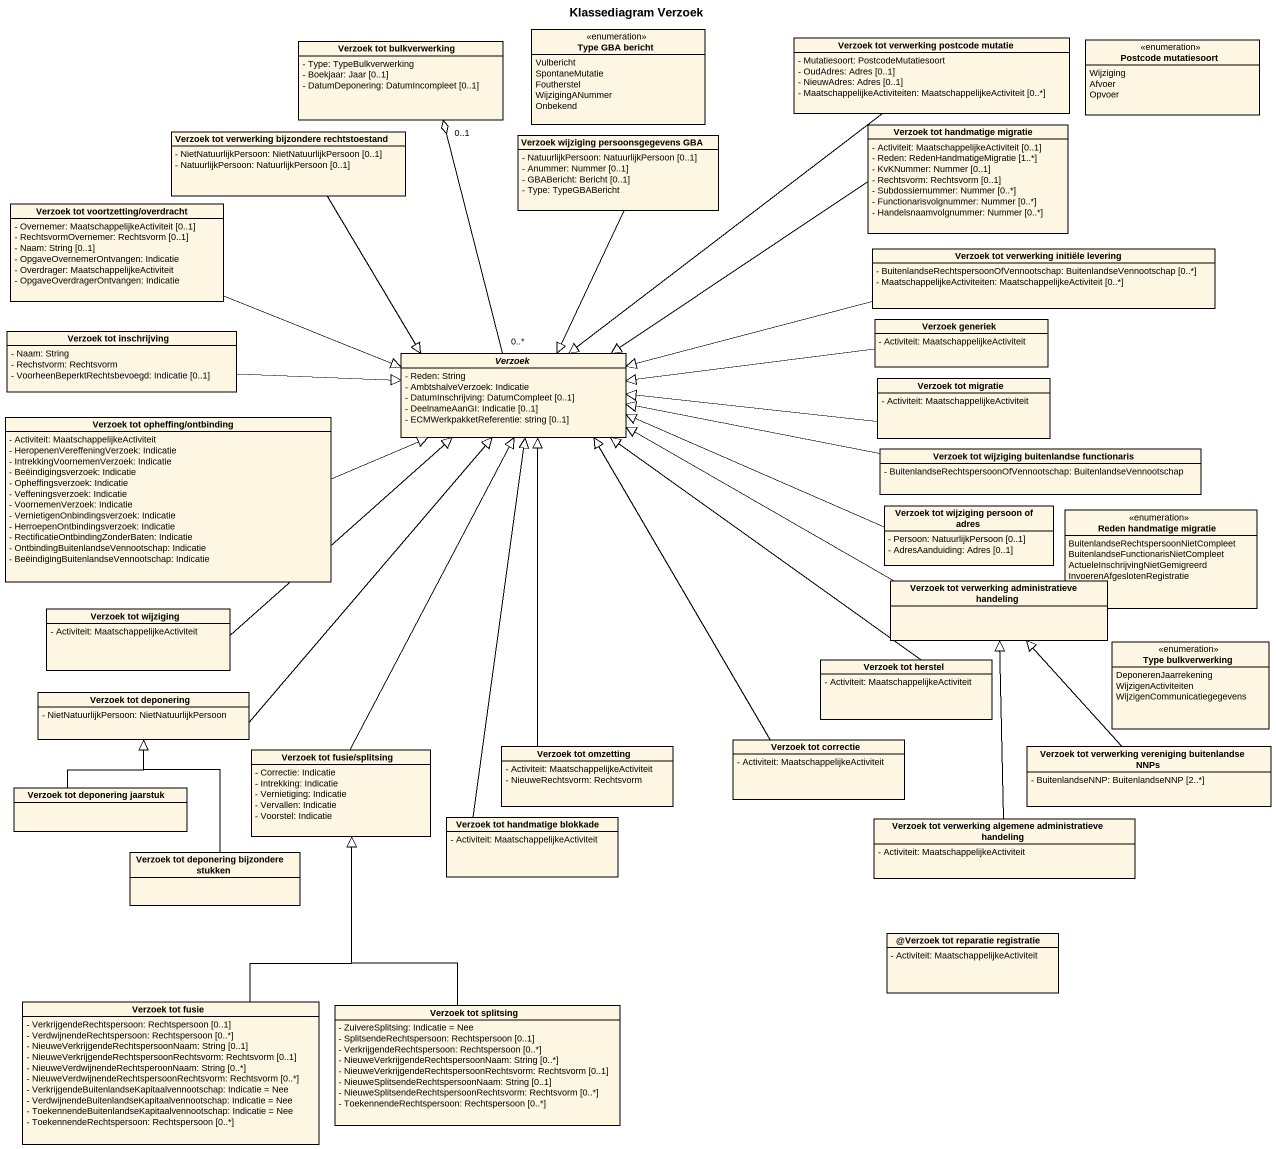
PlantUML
@startuml
title Klassediagram Verzoek
hide circle
hide empty members
skinparam classAttributeIconSize 0
class "Verzoek tot bulkverwerking" as Verzoek_tot_bulkverwerking {
  - Type: TypeBulkverwerking
  - Boekjaar: Jaar [0..1]
  - DatumDeponering: DatumIncompleet [0..1]
}
enum "Type GBA bericht" as Type_GBA_bericht {
  Vulbericht
  SpontaneMutatie
  Foutherstel
  WijzigingANummer
  Onbekend
}
class "Verzoek tot verwerking postcode mutatie" as Verzoek_tot_verwerking {
  - Mutatiesoort: PostcodeMutatiesoort
  - OudAdres: Adres [0..1]
  - NieuwAdres: Adres [0..1]
  - MaatschappelijkeActiviteiten: MaatschappelijkeActiviteit [0..*]
}
enum "Postcode mutatiesoort" as Postcode_mutatiesoort {
  Wijziging
  Afvoer
  Opvoer
}
class "Verzoek tot handmatige migratie" as Verzoek_tot_handmatige {
  - Activiteit: MaatschappelijkeActiviteit [0..1]
  - Reden: RedenHandmatigeMigratie [1..*]
  - KvKNummer: Nummer [0..1]
  - Rechtsvorm: Rechtsvorm [0..1]
  - Subdossiernummer: Nummer [0..*]
  - Functionarisvolgnummer: Nummer [0..*]
  - Handelsnaamvolgnummer: Nummer [0..*]
}
class "Verzoek tot verwerking bijzondere rechtstoestand" as Verzoek_tot_verwerking_2 {
  - NietNatuurlijkPersoon: NietNatuurlijkPersoon [0..1]
  - NatuurlijkPersoon: NatuurlijkPersoon [0..1]
}
class "Verzoek wijziging persoonsgegevens GBA" as Verzoek_wijziging {
  - NatuurlijkPersoon: NatuurlijkPersoon [0..1]
  - Anummer: Nummer [0..1]
  - GBABericht: Bericht [0..1]
  - Type: TypeGBABericht
}
class "Verzoek tot voortzetting/overdracht" as Verzoek_tot_voortzetting {
  - Overnemer: MaatschappelijkeActiviteit [0..1]
  - RechtsvormOvernemer: Rechtsvorm [0..1]
  - Naam: String [0..1]
  - OpgaveOvernemerOntvangen: Indicatie
  - Overdrager: MaatschappelijkeActiviteit
  - OpgaveOverdragerOntvangen: Indicatie
}
class "Verzoek tot verwerking initiële levering" as Verzoek_tot_verwerking_3 {
  - BuitenlandseRechtspersoonOfVennootschap: BuitenlandseVennootschap [0..*]
  - MaatschappelijkeActiviteiten: MaatschappelijkeActiviteit [0..*]
}
class "Verzoek generiek" as Verzoek_generiek {
  - Activiteit: MaatschappelijkeActiviteit
}
class "Verzoek tot inschrijving" as Verzoek_tot_inschrijving {
  - Naam: String
  - Rechstvorm: Rechtsvorm
  - VoorheenBeperktRechtsbevoegd: Indicatie [0..1]
}
abstract class Verzoek {
  - Reden: String
  - AmbtshalveVerzoek: Indicatie
  - DatumInschrijving: DatumCompleet [0..1]
  - DeelnameAanGI: Indicatie [0..1]
  - ECMWerkpakketReferentie: string [0..1]
}
class "Verzoek tot migratie" as Verzoek_tot_migratie {
  - Activiteit: MaatschappelijkeActiviteit
}
class "Verzoek tot opheffing/ontbinding" as Verzoek_tot_opheffing {
  - Activiteit: MaatschappelijkeActiviteit
  - HeropenenVereffeningVerzoek: Indicatie
  - IntrekkingVoornemenVerzoek: Indicatie
  - Beëindigingsverzoek: Indicatie
  - Opheffingsverzoek: Indicatie
  - Veffeningsverzoek: Indicatie
  - VoornemenVerzoek: Indicatie
  - VernietigenOnbindingsverzoek: Indicatie
  - HerroepenOntbindingsverzoek: Indicatie
  - RectificatieOntbindingZonderBaten: Indicatie
  - OntbindingBuitenlandseVennootschap: Indicatie
  - BeëindigingBuitenlandseVennootschap: Indicatie
}
class "Verzoek tot wijziging buitenlandse functionaris" as Verzoek_tot_wijziging {
  - BuitenlandseRechtspersoonOfVennootschap: BuitenlandseVennootschap
}
class "Verzoek tot wijziging persoon of adres" as Verzoek_tot_wijziging_2 {
  - Persoon: NatuurlijkPersoon [0..1]
  - AdresAanduiding: Adres [0..1]
}
enum "Reden handmatige migratie" as Reden_handmatige_migratie {
  BuitenlandseRechtspersoonNietCompleet
  BuitenlandseFunctionarisNietCompleet
  ActueleInschrijvingNietGemigreerd
  InvoerenAfgeslotenRegistratie
}
class "Verzoek tot verwerking administratieve handeling" as Verzoek_tot_verwerking_4
class "Verzoek tot wijziging" as Verzoek_tot_wijziging_3 {
  - Activiteit: MaatschappelijkeActiviteit
}
class "Verzoek tot herstel" as Verzoek_tot_herstel {
  - Activiteit: MaatschappelijkeActiviteit
}
enum "Type bulkverwerking" as Type_bulkverwerking {
  DeponerenJaarrekening
  WijzigenActiviteiten
  WijzigenCommunicatiegegevens
}
class "Verzoek tot deponering" as Verzoek_tot_deponering {
  - NietNatuurlijkPersoon: NietNatuurlijkPersoon
}
class "Verzoek tot correctie" as Verzoek_tot_correctie {
  - Activiteit: MaatschappelijkeActiviteit
}
class "Verzoek tot fusie/splitsing" as Verzoek_tot_fusie_splitsing {
  - Correctie: Indicatie
  - Intrekking: Indicatie
  - Vernietiging: Indicatie
  - Vervallen: Indicatie
  - Voorstel: Indicatie
}
class "Verzoek tot omzetting" as Verzoek_tot_omzetting {
  - Activiteit: MaatschappelijkeActiviteit
  - NieuweRechtsvorm: Rechtsvorm
}
class "Verzoek tot verwerking vereniging buitenlandse NNPs" as Verzoek_tot_verwerking_5 {
  - BuitenlandseNNP: BuitenlandseNNP [2..*]
}
class "Verzoek tot deponering jaarstuk" as Verzoek_tot_deponering_2
class "Verzoek tot handmatige blokkade" as Verzoek_tot_handmatige_2 {
  - Activiteit: MaatschappelijkeActiviteit
}
class "Verzoek tot verwerking algemene administratieve handeling" as Verzoek_tot_verwerking_6 {
  - Activiteit: MaatschappelijkeActiviteit
}
class "Verzoek tot deponering bijzondere stukken" as Verzoek_tot_deponering_3
class "@Verzoek tot reparatie registratie" as Verzoek_tot_reparatie {
  - Activiteit: MaatschappelijkeActiviteit
}
class "Verzoek tot fusie" as Verzoek_tot_fusie {
  - VerkrijgendeRechtspersoon: Rechtspersoon [0..1]
  - VerdwijnendeRechtspersoon: Rechtspersoon [0..*]
  - NieuweVerkrijgendeRechtspersoonNaam: String [0..1]
  - NieuweVerkrijgendeRechtspersoonRechtsvorm: Rechtsvorm [0..1]
  - NieuweVerdwijnendeRechtsperoonNaam: String [0..*]
  - NieuweVerdwijnendeRechtspersoonRechtsvorm: Rechtsvorm [0..*]
  - VerkrijgendeBuitenlandseKapitaalvennootschap: Indicatie = Nee
  - VerdwijnendeBuitenlandseKapitaalvennootschap: Indicatie = Nee
  - ToekennendeBuitenlandseKapitaalvennootschap: Indicatie = Nee
  - ToekennendeRechtspersoon: Rechtspersoon [0..*]
}
class "Verzoek tot splitsing" as Verzoek_tot_splitsing {
  - ZuivereSplitsing: Indicatie = Nee
  - SplitsendeRechtspersoon: Rechtspersoon [0..1]
  - VerkrijgendeRechtspersoon: Rechtspersoon [0..*]
  - NieuweVerkrijgendeRechtspersoonNaam: String [0..*]
  - NieuweVerkrijgendeRechtspersoonRechtsvorm: Rechtsvorm [0..1]
  - NieuweSplitsendeRechtspersoonNaam: String [0..1]
  - NieuweSplitsendeRechtspersoonRechtsvorm: Rechtsvorm [0..*]
  - ToekennendeRechtspersoon: Rechtspersoon [0..*]
}
Verzoek_tot_verwerking --|> Verzoek
Verzoek_tot_handmatige -left-|> Verzoek
Verzoek_tot_verwerking_2 --|> Verzoek
Verzoek_wijziging --|> Verzoek
Verzoek_tot_voortzetting -right-|> Verzoek
Verzoek_tot_verwerking_3 -left-|> Verzoek
Verzoek_generiek -left-|> Verzoek
Verzoek_tot_inschrijving -right-|> Verzoek
Verzoek "0..*" -up-o "0..1" Verzoek_tot_bulkverwerking
Verzoek_tot_migratie -left-|> Verzoek
Verzoek_tot_opheffing -right-|> Verzoek
Verzoek_tot_wijziging -left-|> Verzoek
Verzoek_tot_wijziging_2 -left-|> Verzoek
Verzoek_tot_verwerking_4 -left-|> Verzoek
Verzoek_tot_wijziging_3 -up-|> Verzoek
Verzoek_tot_herstel -up-|> Verzoek
Verzoek_tot_deponering -up-|> Verzoek
Verzoek_tot_correctie -up-|> Verzoek
Verzoek_tot_fusie_splitsing -up-|> Verzoek
Verzoek_tot_omzetting -up-|> Verzoek
Verzoek_tot_verwerking_5 -up-|> Verzoek_tot_verwerking_4
Verzoek_tot_deponering_2 -up-|> Verzoek_tot_deponering
Verzoek_tot_handmatige_2 -up-|> Verzoek
Verzoek_tot_verwerking_6 -up-|> Verzoek_tot_verwerking_4
Verzoek_tot_deponering_3 -up-|> Verzoek_tot_deponering
Verzoek_tot_fusie -up-|> Verzoek_tot_fusie_splitsing
Verzoek_tot_splitsing -up-|> Verzoek_tot_fusie_splitsing
@enduml
